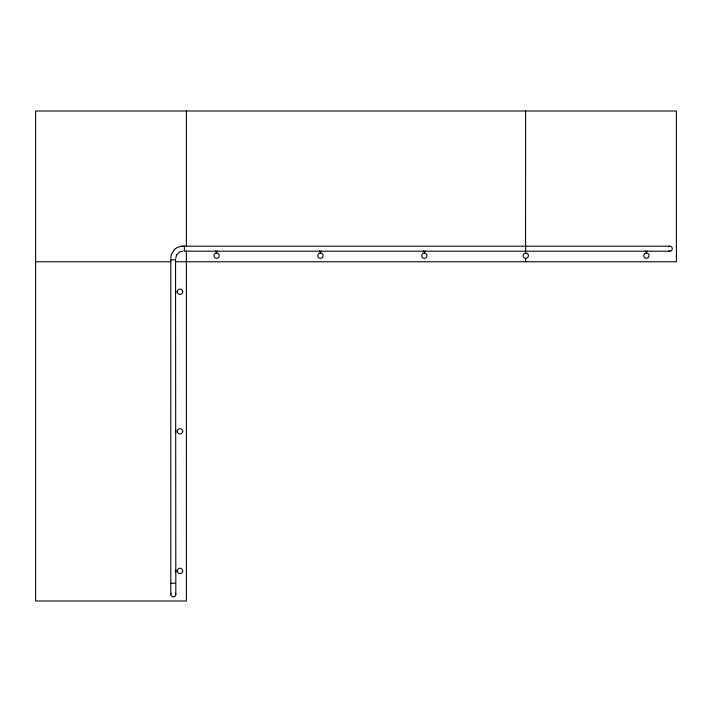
<?xml version="1.0" encoding="UTF-8"?>
<svg xmlns="http://www.w3.org/2000/svg" width="712" height="712" viewBox="0 0 712 712"><rect width="100%" height="100%" fill="white"/><g stroke="black" fill="none" stroke-linecap="round" stroke-linejoin="round"><path stroke-width="1.07" d="M525.563 246.663L525.625 110.992M170.693 258.207L171.325 254.478M175.731 258.296L176.549 255.03M175.553 259.595L175.82 594.493C175.828 598.667 169.047 596.834 171.129 593.229M525.678 246.663L525.616 246.201L525.661 250.989M184.319 246.663L184.426 246.201L669.609 246.201C672.822 245.738 673.365 250.998 670.126 251.194L184.266 251.194L184.461 246.201L184.541 246.663M171.325 254.487L174.289 249.681M176.54 255.047L179.673 251.906L182.913 251.105M174.28 249.698L175.722 248.452M175.713 248.47L177.333 247.465M175.446 259.791L170.8 259.835L170.8 594.493M668.39 246.663L669.609 246.201M170.8 259.818L171.316 259.933M177.324 247.482L180.964 246.263M171.129 583.27L175.481 583.27M180.91 246.263L182.842 246.094M35.6 261.767L170.853 261.767M175.294 261.767L676.4 261.767L676.4 110.992L35.6 110.992L35.6 601.008L186.375 601.008L186.375 250.677M175.33 291.172L176.149 291.172M175.33 292.668L176.149 292.668M175.33 430.733L176.149 430.733M175.33 432.237L176.149 432.237M175.33 570.294L176.149 570.294M175.33 571.798L176.149 571.798M670.126 251.194L668.835 250.989M182.806 246.094L184.461 246.201L184.55 246.744M175.481 593.229L175.82 594.493M525.643 246.218L525.687 246.744M646.986 250.971L646.986 251.799M645.481 250.971L645.481 251.799M525.625 258.438L525.625 261.767M424.913 250.971L424.913 251.799M423.409 250.971L423.409 251.799M321.05 250.971L321.05 251.799M319.546 250.971L319.546 251.799M217.178 250.971L217.178 251.799M215.674 250.971L215.674 251.799M186.375 110.992L186.375 246.245M216.697 252.983L216.003 253.045A2.688 2.688 0 0 0 216.51 258.349L217.205 258.287A2.688 2.688 0 0 0 216.697 252.983M320.56 252.983L319.866 253.045A2.688 2.688 0 0 0 320.373 258.349L321.076 258.287A2.688 2.688 0 0 0 320.56 252.983M424.432 252.983L423.729 253.045A2.688 2.688 0 0 0 424.245 258.349L424.939 258.287A2.688 2.688 0 0 0 424.432 252.983M525.883 252.983L525.189 253.045A2.688 2.688 0 0 0 525.696 258.349L526.399 258.287A2.688 2.688 0 0 0 525.883 252.983M646.505 252.983L645.811 253.045A2.688 2.688 0 0 0 646.318 258.349L647.021 258.287A2.688 2.688 0 0 0 646.505 252.983M182.708 291.84L182.637 291.137A2.688 2.688 0 0 0 177.333 291.653L177.395 292.347A2.688 2.688 0 0 0 182.708 291.84M182.708 431.401L182.637 430.707A2.688 2.688 0 0 0 177.333 431.214L177.395 431.917A2.688 2.688 0 0 0 182.708 431.401M182.708 570.971L182.637 570.268A2.688 2.688 0 0 0 177.333 570.775L177.395 571.478A2.688 2.688 0 0 0 182.708 570.971"/></g></svg>
